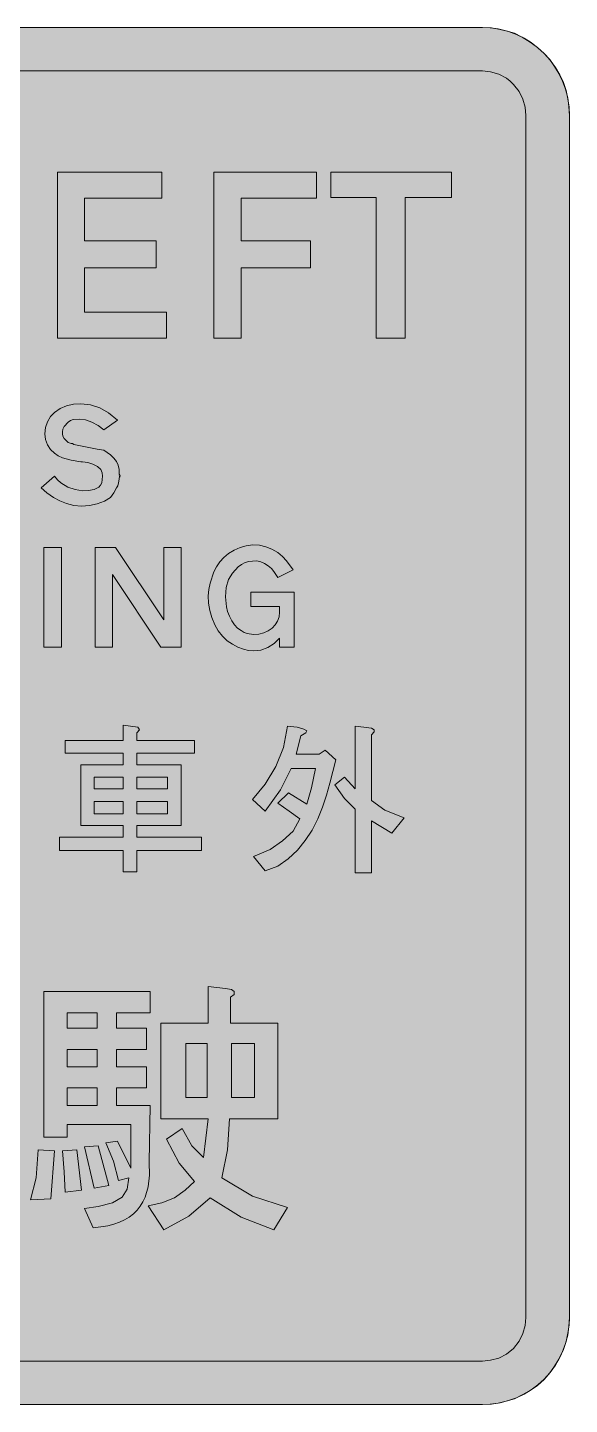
# Model space of a CAD drawing. Header units: metres. Extents: x 147 to 422, y 8 to 264.
# Drawn here: x 320.9 to 421.9, y 7.6 to 264.4 of the extents above; entities that cross this region are included whole.
import ezdxf

# ---------------------------------------------------------------- set-up
doc = ezdxf.new("R2010")
doc.units = ezdxf.units.M
for name, color, linetype, true_color in [('FILL_BLUE_0000FF', 7, 'Continuous', 0x0000ff), ('FILL_WHITE_FFFFFF', 7, 'Continuous', 0xffffff), ('STROKE_BLUE_0000FF', 7, 'Continuous', 0x0000ff)]:
    doc.layers.add(name, color=color, linetype=linetype, true_color=true_color)

msp = doc.modelspace()

# ---------------------------------------------------------------- hatches: boundary and pattern name
at = {"layer": 'FILL_BLUE_0000FF', "true_color": 0x0000ff}
h = msp.add_hatch(color=7, dxfattribs=at)
h.dxf.hatch_style = 1
h.paths.add_polyline_path([(407.23, 256.18), (408.74, 255.73), (410.18, 254.95), (410.85, 254.43), (411.48, 253.8), (412.53, 252.49), (413.26, 251.05), (413.68, 249.55), (413.82, 248.04), (413.82, 23.76), (413.68, 22.28), (413.26, 20.81), (412.53, 19.38), (411.48, 18), (410.18, 16.95), (408.74, 16.22), (407.23, 15.8), (405.72, 15.66), (163.62, 15.66), (162.14, 15.8), (160.67, 16.22), (159.24, 16.95), (157.86, 18), (156.81, 19.38), (156.08, 20.81), (155.66, 22.28), (155.52, 23.76), (155.52, 248.04), (155.66, 249.55), (156.08, 251.05), (156.81, 252.49), (157.86, 253.8), (159.24, 254.95), (160.67, 255.73), (162.14, 256.18), (163.62, 256.32), (405.72, 256.32), (407.23, 256.18)])
at = {"layer": 'FILL_WHITE_FFFFFF', "true_color": 0xffffff}
h = msp.add_hatch(color=7, dxfattribs=at)
h.dxf.hatch_style = 1
h.paths.add_polyline_path([(407.13, 264.35), (408.62, 264.15), (410.15, 263.81), (411.66, 263.34), (413.14, 262.6), (414.59, 261.72), (415.96, 260.71), (417.24, 259.56), (418.36, 258.31), (419.31, 256.99), (420.13, 255.61), (420.84, 254.16), (421.31, 252.65), (421.65, 251.1), (421.85, 249.55), (421.92, 248.04), (421.92, 23.76), (421.85, 22.35), (421.65, 20.86), (421.31, 19.33), (420.84, 17.82), (420.13, 16.34), (419.31, 14.89), (418.36, 13.52), (417.24, 12.24), (415.96, 11.12), (414.59, 10.17), (413.14, 9.35), (411.66, 8.64), (410.15, 8.17), (408.62, 7.83), (407.13, 7.63), (405.72, 7.56), (163.62, 7.56), (162.21, 7.63), (160.72, 7.83), (159.19, 8.17), (157.68, 8.64), (156.2, 9.35), (154.76, 10.17), (153.38, 11.12), (152.1, 12.24), (150.98, 13.52), (150.03, 14.89), (149.21, 16.34), (148.5, 17.82), (148.03, 19.33), (147.69, 20.86), (147.49, 22.35), (147.42, 23.76), (147.42, 248.04), (147.49, 249.55), (147.69, 251.1), (148.03, 252.65), (148.5, 254.16), (149.21, 255.64), (150.03, 257.06), (150.98, 258.39), (152.1, 259.56), (153.38, 260.71), (154.76, 261.72), (156.2, 262.6), (157.68, 263.34), (159.19, 263.81), (160.72, 264.15), (162.21, 264.35), (163.62, 264.42), (405.72, 264.42), (407.13, 264.35)])
h = msp.add_hatch(color=7, dxfattribs=at)
h.dxf.hatch_style = 1
h.paths.add_polyline_path([(326.52, 237.42), (345.96, 237.42), (345.96, 232.56), (331.56, 232.56), (331.56, 224.64), (344.88, 224.64), (344.88, 219.6), (331.56, 219.6), (331.56, 211.32), (346.86, 211.32), (346.86, 206.46), (326.52, 206.46), (326.52, 237.42)])
h = msp.add_hatch(color=7, dxfattribs=at)
h.dxf.hatch_style = 1
h.paths.add_polyline_path([(355.68, 237.42), (374.76, 237.42), (374.76, 232.56), (360.72, 232.56), (360.72, 224.64), (373.68, 224.64), (373.68, 219.6), (360.72, 219.6), (360.72, 206.46), (355.68, 206.46), (355.68, 237.42)])
h = msp.add_hatch(color=7, dxfattribs=at)
h.dxf.hatch_style = 1
h.paths.add_polyline_path([(385.92, 232.74), (377.46, 232.74), (377.46, 237.42), (399.96, 237.42), (399.96, 232.74), (391.32, 232.74), (391.32, 206.46), (385.92, 206.46), (385.92, 232.74)])
h = msp.add_hatch(color=7, dxfattribs=at)
h.dxf.hatch_style = 1
h.paths.add_polyline_path([(338.06, 180.54), (338.04, 180.36), (338.04, 180.18), (337.86, 179.46), (337.75, 178.94), (337.5, 178.56), (337.03, 177.59), (336.42, 176.76), (335.25, 176.05), (333.92, 175.54), (332.5, 175.24), (331.02, 175.14), (329.57, 175.27), (328.21, 175.61), (326.94, 176.13), (325.8, 176.76), (324.56, 177.59), (323.46, 178.56), (325.98, 180.72), (326.54, 180.04), (327.15, 179.49), (328.46, 178.69), (329.83, 178.24), (331.2, 178.02), (332.29, 178.07), (333.34, 178.27), (334.21, 178.7), (334.55, 179.04), (334.8, 179.46), (334.91, 180.72), (334.83, 181.38), (334.62, 181.98), (333.96, 182.56), (333.11, 182.97), (332.16, 183.25), (331.2, 183.42), (330.84, 183.42), (329.06, 183.71), (327.42, 184.14), (326.63, 184.52), (325.98, 185.04), (325.24, 185.7), (324.68, 186.57), (324.31, 187.57), (324.18, 188.64), (324.31, 189.82), (324.68, 190.89), (325.24, 191.83), (325.98, 192.6), (327.02, 193.38), (328.21, 193.88), (329.5, 194.14), (330.84, 194.22), (332.67, 194.05), (334.4, 193.5), (336.05, 192.55), (337.68, 191.16), (335.16, 189.36), (334.1, 190.2), (332.91, 190.82), (331.72, 191.21), (330.66, 191.34), (329.45, 191.27), (328.94, 191.11), (328.5, 190.8), (327.76, 189.97), (327.51, 189.51), (327.42, 189), (327.42, 188.64), (327.51, 188.21), (327.76, 187.76), (328.5, 187.02), (329.04, 186.84), (329.31, 186.82), (329.58, 186.66), (333.9, 185.76), (335.16, 185.58), (336.42, 184.68), (337.03, 184.11), (337.5, 183.46), (337.84, 182.76), (338.04, 181.98), (338.04, 181.44), (338.04, 181.08), (338.18, 180.83), (338.04, 180.72), (338.22, 180.72), (338.06, 180.54)])
h = msp.add_hatch(color=7, dxfattribs=at)
h.dxf.hatch_style = 1
h.paths.add_polyline_path([(327.24, 167.4), (327.24, 148.86), (324, 148.86), (324, 167.4), (327.24, 167.4)])
h = msp.add_hatch(color=7, dxfattribs=at)
h.dxf.hatch_style = 1
h.paths.add_polyline_path([(333.54, 167.4), (337.32, 167.4), (346.32, 153.9), (346.32, 167.4), (349.56, 167.4), (349.56, 148.86), (345.78, 148.86), (336.78, 162.36), (336.78, 148.86), (333.54, 148.86), (333.54, 167.4)])
h = msp.add_hatch(color=7, dxfattribs=at)
h.dxf.hatch_style = 1
h.paths.add_polyline_path([(366.86, 162.97), (366.37, 163.52), (365.76, 163.98), (365.08, 164.45), (364.39, 164.77), (363.66, 164.92), (362.88, 164.88), (362.18, 164.81), (361.46, 164.61), (360.78, 164.27), (360.18, 163.8), (359.14, 162.63), (358.38, 161.46), (357.97, 159.97), (357.84, 158.22), (358, 156.35), (358.22, 155.46), (358.56, 154.62), (359, 153.74), (359.5, 153), (360.08, 152.39), (360.72, 151.92), (361.29, 151.58), (361.89, 151.36), (363.06, 151.2), (364.04, 151.28), (364.96, 151.52), (365.78, 151.89), (366.5, 152.39), (367.09, 153), (367.54, 153.71), (367.82, 154.49), (367.92, 155.34), (367.92, 156.42), (362.52, 156.42), (362.52, 159.12), (370.62, 159.12), (370.62, 148.86), (367.92, 148.86), (367.92, 150.48), (366.88, 149.51), (365.69, 148.77), (364.4, 148.3), (363.06, 148.14), (362.11, 148.21), (361.15, 148.43), (360.15, 148.82), (359.1, 149.4), (358.16, 150.04), (357.28, 150.86), (356.49, 151.86), (355.86, 153), (355.28, 154.35), (354.89, 155.7), (354.67, 157.05), (354.6, 158.4), (354.69, 159.61), (354.94, 160.78), (355.68, 162.9), (356.15, 163.84), (356.76, 164.74), (357.5, 165.58), (358.38, 166.32), (359.46, 166.93), (360.56, 167.4), (361.7, 167.74), (362.88, 167.94), (364.17, 167.84), (365.35, 167.56), (366.47, 167.1), (367.56, 166.5), (368.44, 165.77), (369.2, 164.95), (370.44, 163.26), (367.56, 161.82), (366.86, 162.97)])
h = msp.add_hatch(color=7, dxfattribs=at)
h.dxf.hatch_style = 1
h.paths.add_polyline_path([(341.82, 133.38), (341.28, 132.84), (341.28, 131.4), (352.08, 131.4), (352.08, 129.06), (341.28, 129.06), (341.28, 126.9), (349.56, 126.9), (349.56, 115.56), (341.28, 115.56), (341.28, 113.4), (353.34, 113.4), (353.34, 110.88), (341.28, 110.88), (341.28, 106.92), (338.76, 106.92), (338.76, 110.88), (326.88, 110.88), (326.88, 113.4), (338.76, 113.4), (338.76, 115.56), (330.84, 115.56), (330.84, 126.9), (338.76, 126.9), (338.76, 129.06), (327.96, 129.06), (327.96, 131.4), (338.76, 131.4), (338.76, 134.28), (341.46, 133.92), (341.64, 133.74), (341.82, 133.38)])
h.paths.add_polyline_path([(338.76, 122.4), (338.76, 124.56), (333.36, 124.56), (333.36, 122.4), (338.76, 122.4)], flags=16)
h.paths.add_polyline_path([(333.36, 117.72), (338.76, 117.72), (338.76, 120.06), (333.36, 120.06), (333.36, 117.72)], flags=16)
h.paths.add_polyline_path([(341.28, 124.56), (341.28, 122.4), (347.04, 122.4), (347.04, 124.56), (341.28, 124.56)], flags=16)
h.paths.add_polyline_path([(347.04, 120.06), (341.28, 120.06), (341.28, 117.72), (347.04, 117.72), (347.04, 120.06)], flags=16)
h = msp.add_hatch(color=7, dxfattribs=at)
h.dxf.hatch_style = 1
h.paths.add_polyline_path([(372.42, 133.56), (372.96, 133.2), (372.78, 132.84), (371.88, 132.3), (370.98, 128.88), (375.3, 128.88), (376.38, 129.6), (378.36, 127.8), (377.28, 123.48), (376.66, 121.23), (375.91, 119), (375.01, 116.81), (373.95, 114.72), (372.69, 112.75), (371.22, 110.95), (369.52, 109.35), (367.56, 108), (365.22, 107.1), (363.06, 109.8), (366.12, 111.06), (368.46, 112.68), (370.44, 114.48), (371.7, 116.82), (369.72, 118.26), (367.56, 119.7), (369.54, 121.68), (372.96, 119.52), (373.86, 122.58), (374.58, 126.18), (370.08, 126.18), (368.1, 122.22), (365.22, 118.26), (362.88, 120.42), (365.22, 123.3), (367.2, 126.54), (368.64, 130.14), (369.36, 134.1), (371.16, 133.92), (372.42, 133.56)])
h = msp.add_hatch(color=7, dxfattribs=at)
h.dxf.hatch_style = 1
h.paths.add_polyline_path([(385.02, 133.74), (385.56, 133.38), (385.56, 133.02), (385.02, 132.48), (385.02, 120.24), (387.54, 118.44), (391.14, 117), (388.8, 114.12), (385.02, 116.46), (385.02, 106.74), (381.96, 106.74), (381.96, 118.62), (379.98, 120.6), (378.18, 123.12), (379.98, 124.56), (381.96, 122.4), (381.96, 134.1), (383.58, 133.92), (385.02, 133.74)])
h = msp.add_hatch(color=7, dxfattribs=at)
h.dxf.hatch_style = 1
h.paths.add_polyline_path([(359.46, 84.6), (359.46, 84.06), (358.74, 83.52), (358.74, 78.66), (367.56, 78.66), (367.56, 60.84), (358.56, 60.84), (358.2, 55.08), (357.12, 49.86), (362.88, 46.44), (369.36, 44.28), (366.84, 40.14), (360.72, 42.48), (354.96, 46.08), (351, 42.66), (346.32, 40.14), (343.44, 44.64), (345.96, 45.18), (348.3, 46.08), (350.28, 47.52), (352.08, 49.14), (349.2, 52.56), (346.86, 57.06), (349.74, 59.04), (351.54, 55.8), (353.7, 53.64), (354.6, 60.84), (345.78, 60.84), (345.78, 78.66), (354.6, 78.66), (354.6, 85.5), (357.84, 85.14), (358.92, 84.96), (359.46, 84.6)])
h.paths.add_polyline_path([(350.46, 74.88), (350.46, 64.8), (354.42, 64.8), (354.42, 74.88), (350.46, 74.88)], flags=16)
h.paths.add_polyline_path([(363.24, 74.88), (358.92, 74.88), (358.92, 64.8), (363.24, 64.8), (363.24, 74.88)], flags=16)
h = msp.add_hatch(color=7, dxfattribs=at)
h.dxf.hatch_style = 1
h.paths.add_polyline_path([(337.5, 77.76), (343.08, 77.76), (343.08, 73.8), (337.5, 73.8), (337.5, 70.56), (343.08, 70.56), (343.08, 66.6), (337.5, 66.6), (337.5, 63.36), (343.8, 63.36), (343.62, 52.74), (343.69, 50.35), (343.44, 48.17), (342.86, 46.23), (342.44, 45.35), (341.94, 44.54), (341.34, 43.79), (340.66, 43.12), (339.89, 42.52), (339.03, 41.99), (338.07, 41.54), (337.02, 41.17), (335.87, 40.88), (334.62, 40.68), (333.18, 40.5), (331.56, 44.1), (334.08, 44.46), (336.78, 45.18), (338.58, 46.26), (339.48, 47.7), (339.84, 49.86), (337.86, 49.32), (336.96, 52.92), (335.52, 56.34), (337.68, 56.7), (340.2, 51.66), (340.2, 59.76), (328.32, 59.76), (328.32, 57.42), (324, 57.42), (324, 84.6), (343.8, 84.6), (343.8, 80.64), (337.5, 80.64), (337.5, 77.76)])
h.paths.add_polyline_path([(328.32, 77.76), (333.9, 77.76), (333.9, 80.64), (328.32, 80.64), (328.32, 77.76)], flags=16)
h.paths.add_polyline_path([(328.32, 73.8), (328.32, 70.56), (333.9, 70.56), (333.9, 73.8), (328.32, 73.8)], flags=16)
h.paths.add_polyline_path([(333.9, 66.6), (328.32, 66.6), (328.32, 63.36), (333.9, 63.36), (333.9, 66.6)], flags=16)
h = msp.add_hatch(color=7, dxfattribs=at)
h.dxf.hatch_style = 1
h.paths.add_polyline_path([(325.26, 45.9), (321.48, 45.72), (322.56, 49.86), (322.92, 55.08), (325.98, 54.9), (325.26, 45.9)])
h = msp.add_hatch(color=7, dxfattribs=at)
h.dxf.hatch_style = 1
h.paths.add_polyline_path([(331.02, 47.52), (327.96, 47.16), (327.78, 50.94), (327.42, 54.9), (330.12, 55.08), (331.02, 47.52)])
h = msp.add_hatch(color=7, dxfattribs=at)
h.dxf.hatch_style = 1
h.paths.add_polyline_path([(336.06, 48.42), (333.36, 47.88), (331.56, 55.62), (334.08, 55.8), (336.06, 48.42)])

# ---------------------------------------------------------------- linework, layer by layer
at = {"layer": 'FILL_BLUE_0000FF', "lineweight": 0, "true_color": 0x0000ff}
msp.add_lwpolyline([(163.62, 256.32), (405.72, 256.32), (407.23, 256.18), (408.74, 255.73), (410.18, 254.95), (410.85, 254.43), (411.48, 253.8), (412.53, 252.49), (413.26, 251.05), (413.68, 249.55), (413.82, 248.04), (413.82, 23.76), (413.68, 22.28), (413.26, 20.81), (412.53, 19.38), (411.48, 18), (410.18, 16.95), (408.74, 16.22), (407.23, 15.8), (405.72, 15.66), (163.62, 15.66)], dxfattribs=at)
at = {"layer": 'FILL_WHITE_FFFFFF', "lineweight": 0, "true_color": 0xffffff}
msp.add_lwpolyline([(163.62, 264.42), (405.72, 264.42), (407.13, 264.35), (408.62, 264.15), (410.15, 263.81), (411.66, 263.34), (413.14, 262.6), (414.59, 261.72), (415.96, 260.71), (417.24, 259.56), (418.36, 258.31), (419.31, 256.99), (420.13, 255.61), (420.84, 254.16), (421.31, 252.65), (421.65, 251.1), (421.85, 249.55), (421.92, 248.04), (421.92, 23.76), (421.85, 22.35), (421.65, 20.86), (421.31, 19.33), (420.84, 17.82), (420.13, 16.34), (419.31, 14.89), (418.36, 13.52), (417.24, 12.24), (415.96, 11.12), (414.59, 10.17), (413.14, 9.35), (411.66, 8.64), (410.15, 8.17), (408.62, 7.83), (407.13, 7.63), (405.72, 7.56), (163.62, 7.56)], dxfattribs=at)
for points in [[(326.52, 237.42), (345.96, 237.42), (345.96, 232.56), (331.56, 232.56), (331.56, 224.64), (344.88, 224.64), (344.88, 219.6), (331.56, 219.6), (331.56, 211.32), (346.86, 211.32), (346.86, 206.46), (326.52, 206.46)], [(355.68, 237.42), (374.76, 237.42), (374.76, 232.56), (360.72, 232.56), (360.72, 224.64), (373.68, 224.64), (373.68, 219.6), (360.72, 219.6), (360.72, 206.46), (355.68, 206.46)], [(385.92, 232.74), (377.46, 232.74), (377.46, 237.42), (399.96, 237.42), (399.96, 232.74), (391.32, 232.74), (391.32, 206.46), (385.92, 206.46)], [(338.06, 180.54), (338.04, 180.36), (338.04, 180.18), (337.86, 179.46), (337.75, 178.94), (337.5, 178.56), (337.03, 177.59), (336.42, 176.76), (335.25, 176.05), (333.92, 175.54), (332.5, 175.24), (331.02, 175.14), (329.57, 175.27), (328.21, 175.61), (326.94, 176.13), (325.8, 176.76), (324.56, 177.59), (323.46, 178.56), (325.98, 180.72), (326.54, 180.04), (327.15, 179.49), (328.46, 178.69), (329.83, 178.24), (331.2, 178.02), (332.29, 178.07), (333.34, 178.27), (334.21, 178.7), (334.55, 179.04), (334.8, 179.46), (334.91, 180.72), (334.83, 181.38), (334.62, 181.98), (333.96, 182.56), (333.11, 182.97), (332.16, 183.25), (331.2, 183.42), (330.84, 183.42), (329.06, 183.71), (327.42, 184.14), (326.63, 184.52), (325.98, 185.04), (325.24, 185.7), (324.68, 186.57), (324.31, 187.57), (324.18, 188.64), (324.31, 189.82), (324.68, 190.89), (325.24, 191.83), (325.98, 192.6), (327.02, 193.38), (328.21, 193.88), (329.5, 194.14), (330.84, 194.22), (332.67, 194.05), (334.4, 193.5), (336.05, 192.55), (337.68, 191.16), (335.16, 189.36), (334.1, 190.2), (332.91, 190.82), (331.72, 191.21), (330.66, 191.34), (329.45, 191.27), (328.94, 191.11), (328.5, 190.8), (327.76, 189.97), (327.51, 189.51), (327.42, 189), (327.42, 188.64), (327.51, 188.21), (327.76, 187.76), (328.5, 187.02), (329.04, 186.84), (329.31, 186.82), (329.58, 186.66), (333.9, 185.76), (335.16, 185.58), (336.42, 184.68), (337.03, 184.11), (337.5, 183.46), (337.84, 182.76), (338.04, 181.98), (338.04, 181.44), (338.04, 181.08), (338.18, 180.83), (338.04, 180.72), (338.22, 180.72)], [(327.24, 167.4), (327.24, 148.86), (324, 148.86), (324, 167.4)], [(333.54, 167.4), (337.32, 167.4), (346.32, 153.9), (346.32, 167.4), (349.56, 167.4), (349.56, 148.86), (345.78, 148.86), (336.78, 162.36), (336.78, 148.86), (333.54, 148.86)], [(366.86, 162.97), (366.37, 163.52), (365.76, 163.98), (365.08, 164.45), (364.39, 164.77), (363.66, 164.92), (362.88, 164.88), (362.18, 164.81), (361.46, 164.61), (360.78, 164.27), (360.18, 163.8), (359.14, 162.63), (358.38, 161.46), (357.97, 159.97), (357.84, 158.22), (358, 156.35), (358.22, 155.46), (358.56, 154.62), (359, 153.74), (359.5, 153), (360.08, 152.39), (360.72, 151.92), (361.29, 151.58), (361.89, 151.36), (363.06, 151.2), (364.04, 151.28), (364.96, 151.52), (365.78, 151.89), (366.5, 152.39), (367.09, 153), (367.54, 153.71), (367.82, 154.49), (367.92, 155.34), (367.92, 156.42), (362.52, 156.42), (362.52, 159.12), (370.62, 159.12), (370.62, 148.86), (367.92, 148.86), (367.92, 150.48), (366.88, 149.51), (365.69, 148.77), (364.4, 148.3), (363.06, 148.14), (362.11, 148.21), (361.15, 148.43), (360.15, 148.82), (359.1, 149.4), (358.16, 150.04), (357.28, 150.86), (356.49, 151.86), (355.86, 153), (355.28, 154.35), (354.89, 155.7), (354.67, 157.05), (354.6, 158.4), (354.69, 159.61), (354.94, 160.78), (355.68, 162.9), (356.15, 163.84), (356.76, 164.74), (357.5, 165.58), (358.38, 166.32), (359.46, 166.93), (360.56, 167.4), (361.7, 167.74), (362.88, 167.94), (364.17, 167.84), (365.35, 167.56), (366.47, 167.1), (367.56, 166.5), (368.44, 165.77), (369.2, 164.95), (370.44, 163.26), (367.56, 161.82)], [(341.82, 133.38), (341.28, 132.84), (341.28, 131.4), (352.08, 131.4), (352.08, 129.06), (341.28, 129.06), (341.28, 126.9), (349.56, 126.9), (349.56, 115.56), (341.28, 115.56), (341.28, 113.4), (353.34, 113.4), (353.34, 110.88), (341.28, 110.88), (341.28, 106.92), (338.76, 106.92), (338.76, 110.88), (326.88, 110.88), (326.88, 113.4), (338.76, 113.4), (338.76, 115.56), (330.84, 115.56), (330.84, 126.9), (338.76, 126.9), (338.76, 129.06), (327.96, 129.06), (327.96, 131.4), (338.76, 131.4), (338.76, 134.28), (341.46, 133.92), (341.64, 133.74)], [(372.42, 133.56), (372.96, 133.2), (372.78, 132.84), (371.88, 132.3), (370.98, 128.88), (375.3, 128.88), (376.38, 129.6), (378.36, 127.8), (377.28, 123.48), (376.66, 121.23), (375.91, 119), (375.01, 116.81), (373.95, 114.72), (372.69, 112.75), (371.22, 110.95), (369.52, 109.35), (367.56, 108), (365.22, 107.1), (363.06, 109.8), (366.12, 111.06), (368.46, 112.68), (370.44, 114.48), (371.7, 116.82), (369.72, 118.26), (367.56, 119.7), (369.54, 121.68), (372.96, 119.52), (373.86, 122.58), (374.58, 126.18), (370.08, 126.18), (368.1, 122.22), (365.22, 118.26), (362.88, 120.42), (365.22, 123.3), (367.2, 126.54), (368.64, 130.14), (369.36, 134.1), (371.16, 133.92)], [(385.02, 133.74), (385.56, 133.38), (385.56, 133.02), (385.02, 132.48), (385.02, 120.24), (387.54, 118.44), (391.14, 117), (388.8, 114.12), (385.02, 116.46), (385.02, 106.74), (381.96, 106.74), (381.96, 118.62), (379.98, 120.6), (378.18, 123.12), (379.98, 124.56), (381.96, 122.4), (381.96, 134.1), (383.58, 133.92)], [(338.76, 122.4), (338.76, 124.56), (333.36, 124.56), (333.36, 122.4)], [(341.28, 124.56), (341.28, 122.4), (347.04, 122.4), (347.04, 124.56)], [(333.36, 117.72), (338.76, 117.72), (338.76, 120.06), (333.36, 120.06)], [(347.04, 120.06), (341.28, 120.06), (341.28, 117.72), (347.04, 117.72)], [(359.46, 84.6), (359.46, 84.06), (358.74, 83.52), (358.74, 78.66), (367.56, 78.66), (367.56, 60.84), (358.56, 60.84), (358.2, 55.08), (357.12, 49.86), (362.88, 46.44), (369.36, 44.28), (366.84, 40.14), (360.72, 42.48), (354.96, 46.08), (351, 42.66), (346.32, 40.14), (343.44, 44.64), (345.96, 45.18), (348.3, 46.08), (350.28, 47.52), (352.08, 49.14), (349.2, 52.56), (346.86, 57.06), (349.74, 59.04), (351.54, 55.8), (353.7, 53.64), (354.6, 60.84), (345.78, 60.84), (345.78, 78.66), (354.6, 78.66), (354.6, 85.5), (357.84, 85.14), (358.92, 84.96)], [(337.5, 77.76), (343.08, 77.76), (343.08, 73.8), (337.5, 73.8), (337.5, 70.56), (343.08, 70.56), (343.08, 66.6), (337.5, 66.6), (337.5, 63.36), (343.8, 63.36), (343.62, 52.74), (343.69, 50.35), (343.44, 48.17), (342.86, 46.23), (342.44, 45.35), (341.94, 44.54), (341.34, 43.79), (340.66, 43.12), (339.89, 42.52), (339.03, 41.99), (338.07, 41.54), (337.02, 41.17), (335.87, 40.88), (334.62, 40.68), (333.18, 40.5), (331.56, 44.1), (334.08, 44.46), (336.78, 45.18), (338.58, 46.26), (339.48, 47.7), (339.84, 49.86), (337.86, 49.32), (336.96, 52.92), (335.52, 56.34), (337.68, 56.7), (340.2, 51.66), (340.2, 59.76), (328.32, 59.76), (328.32, 57.42), (324, 57.42), (324, 84.6), (343.8, 84.6), (343.8, 80.64), (337.5, 80.64)], [(328.32, 77.76), (333.9, 77.76), (333.9, 80.64), (328.32, 80.64)], [(350.46, 74.88), (350.46, 64.8), (354.42, 64.8), (354.42, 74.88)], [(363.24, 74.88), (358.92, 74.88), (358.92, 64.8), (363.24, 64.8)], [(328.32, 73.8), (328.32, 70.56), (333.9, 70.56), (333.9, 73.8)], [(333.9, 66.6), (328.32, 66.6), (328.32, 63.36), (333.9, 63.36)], [(325.26, 45.9), (321.48, 45.72), (322.56, 49.86), (322.92, 55.08), (325.98, 54.9)], [(331.02, 47.52), (327.96, 47.16), (327.78, 50.94), (327.42, 54.9), (330.12, 55.08)], [(336.06, 48.42), (333.36, 47.88), (331.56, 55.62), (334.08, 55.8)]]:
    msp.add_lwpolyline(points, close=True, dxfattribs=at)
at = {"layer": 'STROKE_BLUE_0000FF', "lineweight": 0, "true_color": 0x0000ff}
for points in [[(405.72, 264.42), (163.62, 264.42)], [(421.92, 248.04), (421.837, 249.707), (421.593, 251.328), (421.196, 252.894), (420.654, 254.396), (419.975, 255.827), (419.167, 257.178), (418.238, 258.44), (417.195, 259.605), (416.047, 260.665), (414.801, 261.61), (413.465, 262.434), (412.048, 263.126), (410.557, 263.68), (409, 264.085), (407.385, 264.335), (405.72, 264.42)], [(421.92, 23.76), (421.92, 248.04)], [(405.72, 7.56), (407.385, 7.643), (409, 7.887), (410.557, 8.284), (412.048, 8.826), (413.465, 9.505), (414.801, 10.313), (416.047, 11.242), (417.195, 12.285), (418.238, 13.433), (419.167, 14.679), (419.975, 16.015), (420.654, 17.432), (421.196, 18.923), (421.593, 20.48), (421.837, 22.095), (421.92, 23.76)], [(163.62, 7.56), (405.72, 7.56)]]:
    msp.add_lwpolyline(points, dxfattribs=at)

doc.saveas('drawing.dxf')
